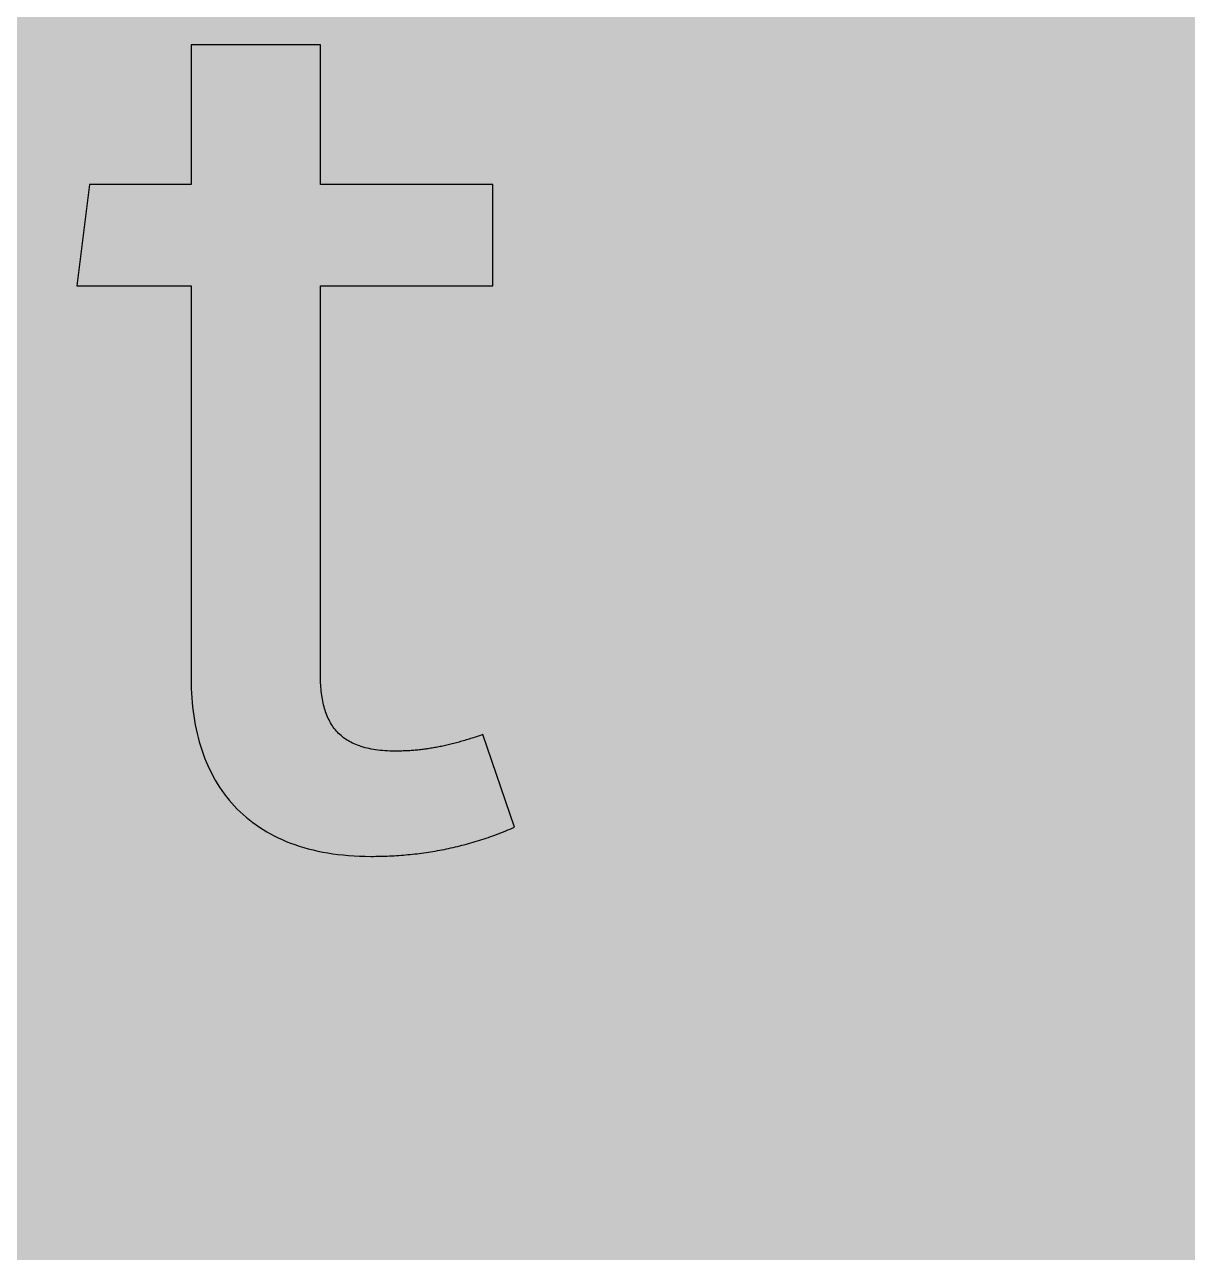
# Model space of a CAD drawing. Header units: millimetres. Extents: x 0 to 423, y 0 to 564.
# Drawn here: x 256.3 to 314.5, y 462.5 to 524 of the extents above; entities that cross this region are included whole.
import ezdxf

# ---------------------------------------------------------------- set-up
doc = ezdxf.new("R2010")
doc.units = ezdxf.units.MM

msp = doc.modelspace()

# ---------------------------------------------------------------- hatches: boundary and pattern name
for color, points in [(254, [(21.2189, 0.0537), (20.955, 0.0533), (20.6934, 0.0584), (20.4292, 0.066), (20.1676, 0.0787), (19.906, 0.094), (19.6469, 0.1118), (19.3853, 0.1321), (19.1262, 0.1549), (18.8671, 0.1829), (18.608, 0.2134), (18.349, 0.2464), (18.0924, 0.2845), (17.8359, 0.3251), (17.5793, 0.3683), (17.3253, 0.414), (17.0688, 0.4623), (16.8148, 0.5156), (16.5633, 0.5715), (16.3093, 0.6299), (16.0579, 0.6909), (15.809, 0.7544), (15.56, 0.823), (15.3111, 0.8941), (15.0622, 0.9677), (14.8158, 1.0439), (14.5694, 1.1227), (14.3256, 1.2065), (14.0818, 1.2903), (13.8379, 1.3792), (13.5966, 1.4707), (13.3579, 1.5672), (13.1191, 1.6637), (12.8803, 1.7628), (12.6441, 1.8669), (12.4079, 1.9736), (12.1742, 2.0803), (11.9405, 2.192), (11.7094, 2.3089), (11.4808, 2.4257), (11.2522, 2.5451), (11.0236, 2.6695), (10.7975, 2.794), (10.574, 2.9235), (10.3505, 3.0556), (10.1295, 3.1877), (9.9111, 3.3249), (9.6926, 3.4646), (9.4742, 3.6068), (9.2608, 3.7541), (9.0475, 3.9014), (8.8341, 4.0513), (8.6258, 4.2037), (8.4176, 4.3612), (8.2118, 4.5187), (8.0061, 4.6812), (7.8029, 4.8438), (7.6022, 5.0114), (7.4041, 5.1816), (7.206, 5.3518), (7.0129, 5.527), (6.8174, 5.7048), (6.6269, 5.8826), (6.4389, 6.0655), (6.2509, 6.2509), (6.0655, 6.4389), (5.8852, 6.6269), (5.7048, 6.8174), (5.527, 7.0104), (5.3518, 7.206), (5.1816, 7.4041), (5.0114, 7.6022), (4.8463, 7.8029), (4.6812, 8.0061), (4.5187, 8.2118), (4.3612, 8.4176), (4.2062, 8.6258), (4.0513, 8.8341), (3.9014, 9.0475), (3.7541, 9.2608), (3.6068, 9.4742), (3.4646, 9.6926), (3.3249, 9.9085), (3.1877, 10.1295), (3.0556, 10.3505), (2.9235, 10.574), (2.794, 10.7975), (2.6695, 11.0236), (2.5451, 11.2522), (2.4257, 11.4808), (2.3063, 11.7094), (2.192, 11.9405), (2.0803, 12.1742), (1.971, 12.4079), (1.8669, 12.6441), (1.7628, 12.8803), (1.6637, 13.1191), (1.5646, 13.3579), (1.4707, 13.5966), (1.3792, 13.8379), (1.2903, 14.0818), (1.2065, 14.3256), (1.1227, 14.5694), (1.0439, 14.8158), (0.9652, 15.0622), (0.8915, 15.3111), (0.823, 15.56), (0.7544, 15.809), (0.6883, 16.0604), (0.6274, 16.3119), (0.569, 16.5633), (0.5131, 16.8148), (0.4623, 17.0688), (0.4115, 17.3253), (0.3658, 17.5793), (0.3226, 17.8359), (0.2819, 18.0924), (0.2464, 18.3515), (0.2134, 18.608), (0.1829, 18.8671), (0.1549, 19.1262), (0.1295, 19.3878), (0.1092, 19.6469), (0.0914, 19.9085), (0.0762, 20.1701), (0.066, 20.4318), (0.0584, 20.6934), (0.0533, 20.955), (0.0508, 21.2192), (0.0522, 543.3314), (0.0533, 543.593), (0.0584, 543.8546), (0.066, 544.1188), (0.0762, 544.3804), (0.0914, 544.642), (0.1092, 544.9011), (0.1295, 545.1627), (0.1549, 545.4218), (0.1829, 545.6809), (0.2134, 545.94), (0.2464, 546.1991), (0.2819, 546.4556), (0.3226, 546.7121), (0.3658, 546.9687), (0.4115, 547.2227), (0.4623, 547.4792), (0.5131, 547.7332), (0.569, 547.9847), (0.6274, 548.2387), (0.6883, 548.4876), (0.7544, 548.7391), (0.823, 548.988), (0.8915, 549.2369), (0.9652, 549.4858), (1.0439, 549.7322), (1.1227, 549.9786), (1.2065, 550.2224), (1.2903, 550.4663), (1.3792, 550.7076), (1.4707, 550.9489), (1.5646, 551.1902), (1.6637, 551.4289), (1.7628, 551.6677), (1.8669, 551.9039), (1.971, 552.1401), (2.0803, 552.3738), (2.192, 552.6049), (2.3063, 552.8386), (2.4257, 553.0672), (2.5451, 553.2958), (2.6695, 553.5244), (2.794, 553.7505), (2.9235, 553.974), (3.0556, 554.1975), (3.1877, 554.4185), (3.3249, 554.6369), (3.4646, 554.8554), (3.6068, 555.0738), (3.7541, 555.2872), (3.9014, 555.5005), (4.0513, 555.7114), (4.2062, 555.9222), (4.3612, 556.1305), (4.5187, 556.3362), (4.6812, 556.5419), (4.8463, 556.7451), (5.0114, 556.9458), (5.1816, 557.1439), (5.3518, 557.342), (5.527, 557.5351), (5.7048, 557.7281), (5.8852, 557.9212), (6.0655, 558.1091), (6.2509, 558.2971), (6.4389, 558.4825), (6.6269, 558.6628), (6.8174, 558.8432), (7.0129, 559.021), (7.206, 559.1937), (7.4041, 559.3664), (7.6022, 559.5366), (7.8029, 559.7017), (8.0061, 559.8668), (8.2118, 560.0268), (8.4176, 560.1868), (8.6258, 560.3418), (8.8341, 560.4967), (9.0475, 560.6466), (9.2608, 560.7939), (9.4742, 560.9387), (9.6926, 561.0835), (9.9111, 561.2232), (10.1295, 561.3603), (10.3505, 561.4924), (10.574, 561.6245), (10.7975, 561.754), (11.0236, 561.8785), (11.2522, 562.0029), (11.4808, 562.1223), (11.7094, 562.2392), (11.9405, 562.356), (12.1742, 562.4678), (12.4079, 562.5744), (12.6441, 562.6811), (12.8803, 562.7853), (13.1191, 562.8843), (13.3579, 562.9834), (13.5966, 563.0774), (13.8379, 563.1688), (14.0818, 563.2577), (14.3256, 563.3415), (14.5694, 563.4253), (14.8158, 563.5041), (15.0622, 563.5803), (15.3111, 563.6539), (15.56, 563.7251), (15.809, 563.7936), (16.0579, 563.8571), (16.3093, 563.9206), (16.5633, 563.9791), (16.8148, 564.0349), (17.0688, 564.0857), (17.3253, 564.1365), (17.5793, 564.1823), (17.8359, 564.2254), (18.0924, 564.2635), (18.349, 564.3016), (18.608, 564.3347), (18.8671, 564.3651), (19.1262, 564.3931), (19.3853, 564.4185), (19.6469, 564.4388), (19.906, 564.4566), (20.1676, 564.4718), (20.4292, 564.482), (20.6934, 564.4896), (20.955, 564.4947), (21.2166, 564.4972), (402.2189, 564.4981), (402.4808, 564.4947), (402.7424, 564.4896), (403.0066, 564.482), (403.2682, 564.4718), (403.5298, 564.4566), (403.7889, 564.4388), (404.0505, 564.4185), (404.3096, 564.3931), (404.5687, 564.3651), (404.8277, 564.3347), (405.0868, 564.3016), (405.3434, 564.2635), (405.5999, 564.2254), (405.8564, 564.1823), (406.113, 564.1365), (406.367, 564.0857), (406.621, 564.0349), (406.875, 563.9791), (407.1264, 563.9206), (407.3779, 563.8571), (407.6268, 563.7936), (407.8783, 563.7251), (408.1272, 563.6539), (408.3736, 563.5803), (408.62, 563.5041), (408.8663, 563.4253), (409.1102, 563.3415), (409.354, 563.2577), (409.5979, 563.1688), (409.8392, 563.0774), (410.0805, 562.9834), (410.3192, 562.8843), (410.5554, 562.7853), (410.7942, 562.6811), (411.0279, 562.5744), (411.2616, 562.4678), (411.4952, 562.356), (411.7264, 562.2392), (411.9575, 562.1223), (412.1861, 562.0029), (412.4122, 561.8785), (412.6382, 561.754), (412.8643, 561.6245), (413.0853, 561.4924), (413.3063, 561.3603), (413.5272, 561.2232), (413.7457, 561.0835), (413.9616, 560.9387), (414.1775, 560.7939), (414.3908, 560.6466), (414.6017, 560.4967), (414.8125, 560.3418), (415.0208, 560.1868), (415.2265, 560.0268), (415.4297, 559.8668), (415.6329, 559.7017), (415.8336, 559.5366), (416.0342, 559.3664), (416.2298, 559.1937), (416.4254, 559.021), (416.6184, 558.8432), (416.8089, 558.6628), (416.9994, 558.4825), (417.1848, 558.2971), (417.3703, 558.1091), (417.5531, 557.9212), (417.7335, 557.7281), (417.9087, 557.5351), (418.084, 557.342), (418.2567, 557.1439), (418.4244, 556.9458), (418.592, 556.7451), (418.7546, 556.5419), (418.9171, 556.3362), (419.0746, 556.1305), (419.2321, 555.9222), (419.3845, 555.7114), (419.5369, 555.5005), (419.6842, 555.2872), (419.829, 555.0738), (419.9712, 554.8554), (420.1109, 554.6369), (420.2481, 554.4185), (420.3827, 554.1975), (420.5148, 553.974), (420.6418, 553.7505), (420.7688, 553.5244), (420.8907, 553.2958), (421.0126, 553.0672), (421.1295, 552.8386), (421.2438, 552.6049), (421.3555, 552.3738), (421.4647, 552.1401), (421.5689, 551.9039), (421.673, 551.6677), (421.7746, 551.4289), (421.8711, 551.1902), (421.9651, 550.9489), (422.0566, 550.7076), (422.1455, 550.4663), (422.2318, 550.2224), (422.3131, 549.9786), (422.3918, 549.7322), (422.4706, 549.4858), (422.5442, 549.2369), (422.6128, 548.988), (422.6814, 548.7391), (422.7449, 548.4876), (422.8084, 548.2387), (422.8668, 547.9847), (422.9227, 547.7332), (422.9735, 547.4792), (423.0243, 547.2227), (423.07, 546.9687), (423.1132, 546.7121), (423.1513, 546.4556), (423.1894, 546.1991), (423.2224, 545.94), (423.2529, 545.6809), (423.2808, 545.4218), (423.3037, 545.1627), (423.3266, 544.9011), (423.3443, 544.642), (423.357, 544.3804), (423.3697, 544.1188), (423.3774, 543.8546), (423.3824, 543.593), (423.385, 543.3314), (423.3855, 21.2203), (423.3824, 20.955), (423.3774, 20.6934), (423.3697, 20.4318), (423.357, 20.1701), (423.3443, 19.9085), (423.3266, 19.6469), (423.3037, 19.3878), (423.2808, 19.1262), (423.2529, 18.8671), (423.2224, 18.608), (423.1894, 18.3515), (423.1513, 18.0924), (423.1132, 17.8359), (423.07, 17.5793), (423.0243, 17.3253), (422.9735, 17.0688), (422.9227, 16.8148), (422.8668, 16.5633), (422.8084, 16.3119), (422.7449, 16.0604), (422.6814, 15.809), (422.6128, 15.56), (422.5442, 15.3111), (422.4706, 15.0622), (422.3918, 14.8158), (422.3131, 14.5694), (422.2318, 14.3256), (422.1455, 14.0818), (422.0566, 13.8379), (421.9651, 13.5966), (421.8711, 13.3579), (421.7746, 13.1191), (421.673, 12.8803), (421.5689, 12.6441), (421.4647, 12.4079), (421.3555, 12.1742), (421.2438, 11.9405), (421.1295, 11.7094), (421.0126, 11.4808), (420.8907, 11.2522), (420.7688, 11.0236), (420.6418, 10.7975), (420.5148, 10.574), (420.3827, 10.3505), (420.2481, 10.1295), (420.1109, 9.9085), (419.9712, 9.6926), (419.829, 9.4742), (419.6842, 9.2608), (419.5369, 9.0475), (419.3845, 8.8341), (419.2321, 8.6258), (419.0746, 8.4176), (418.9171, 8.2118), (418.7546, 8.0061), (418.592, 7.8029), (418.4244, 7.6022), (418.2567, 7.4041), (418.084, 7.206), (417.9087, 7.0104), (417.7335, 6.8174), (417.5531, 6.6269), (417.3703, 6.4389), (417.1848, 6.2509), (416.9994, 6.0655), (416.8089, 5.8826), (416.6184, 5.7048), (416.4254, 5.527), (416.2298, 5.3518), (416.0342, 5.1816), (415.8336, 5.0114), (415.6329, 4.8438), (415.4297, 4.6812), (415.2265, 4.5187), (415.0208, 4.3612), (414.8125, 4.2037), (414.6017, 4.0513), (414.3908, 3.9014), (414.1775, 3.7541), (413.9616, 3.6068), (413.7457, 3.4646), (413.5272, 3.3249), (413.3063, 3.1877), (413.0853, 3.0556), (412.8643, 2.9235), (412.6382, 2.794), (412.4122, 2.6695), (412.1861, 2.5451), (411.9575, 2.4257), (411.7264, 2.3089), (411.4952, 2.192), (411.2616, 2.0803), (411.0279, 1.9736), (410.7942, 1.8669), (410.5554, 1.7628), (410.3192, 1.6637), (410.0805, 1.5672), (409.8392, 1.4707), (409.5979, 1.3792), (409.354, 1.2903), (409.1102, 1.2065), (408.8663, 1.1227), (408.62, 1.0439), (408.3736, 0.9677), (408.1272, 0.8941), (407.8783, 0.823), (407.6268, 0.7544), (407.3779, 0.6909), (407.1264, 0.6299), (406.875, 0.5715), (406.621, 0.5156), (406.367, 0.4623), (406.113, 0.414), (405.8564, 0.3683), (405.5999, 0.3251), (405.3434, 0.2845), (405.0868, 0.2464), (404.8277, 0.2134), (404.5687, 0.1829), (404.3096, 0.1549), (404.0505, 0.1321), (403.7889, 0.1118), (403.5298, 0.094), (403.2682, 0.0787), (403.0066, 0.066), (402.7424, 0.0584), (402.4808, 0.0533), (402.2166, 0.0533)]), (59, [(264.608, 491.2607), (264.6096, 491.0201), (264.6147, 490.7813), (264.6248, 490.5451), (264.6401, 490.3114), (264.6578, 490.0803), (264.6807, 489.8517), (264.7086, 489.6256), (264.7391, 489.4021), (264.7747, 489.1786), (264.8128, 488.9602), (264.8585, 488.7443), (264.9068, 488.5284), (264.9576, 488.3175), (265.0134, 488.1093), (265.0744, 487.9035), (265.1404, 487.7003), (265.209, 487.4997), (265.2827, 487.3041), (265.3614, 487.1085), (265.4452, 486.918), (265.5316, 486.73), (265.623, 486.5472), (265.7196, 486.3643), (265.8186, 486.1865), (265.9228, 486.0112), (266.032, 485.841), (266.1463, 485.6734), (266.2631, 485.5083), (266.3876, 485.3483), (266.5146, 485.1908), (266.6441, 485.0359), (266.7813, 484.886), (266.921, 484.7387), (267.0683, 484.5964), (267.2182, 484.4593), (267.3706, 484.3247), (267.5306, 484.1951), (267.6931, 484.0681), (267.8633, 483.9437), (268.036, 483.8268), (268.2138, 483.7125), (268.3967, 483.6033), (268.5821, 483.4966), (268.7752, 483.395), (268.9708, 483.2985), (269.1714, 483.2071), (269.3772, 483.1182), (269.588, 483.0343), (269.8039, 482.9581), (270.0249, 482.8819), (270.2509, 482.8134), (270.4795, 482.7499), (270.7157, 482.6889), (270.9545, 482.6356), (271.2009, 482.5848), (271.4498, 482.5416), (271.7038, 482.5009), (271.9629, 482.4654), (272.227, 482.4374), (272.4963, 482.412), (272.7706, 482.3943), (273.05, 482.3816), (273.3345, 482.3714), (273.624, 482.3689), (273.7383, 482.3689), (273.8552, 482.3714), (273.972, 482.3739), (274.0863, 482.3739), (274.2032, 482.379), (274.3175, 482.3816), (274.4343, 482.3866), (274.5486, 482.3917), (274.6629, 482.3968), (274.7797, 482.4019), (274.894, 482.4095), (275.0083, 482.4171), (275.1252, 482.4247), (275.2395, 482.4349), (275.3538, 482.4451), (275.4681, 482.4552), (275.5824, 482.4654), (275.6967, 482.4781), (275.811, 482.4908), (275.9253, 482.5035), (276.037, 482.5187), (276.1513, 482.5314), (276.2656, 482.5467), (276.3799, 482.5644), (276.4917, 482.5797), (276.606, 482.5975), (276.7178, 482.6152), (276.8321, 482.6356), (276.9438, 482.6559), (277.0581, 482.6762), (277.1699, 482.6965), (277.2816, 482.7194), (277.3934, 482.7422), (277.5077, 482.7651), (277.6195, 482.788), (277.7312, 482.8134), (277.843, 482.8388), (277.9547, 482.8667), (278.0665, 482.8946), (278.1757, 482.9226), (278.2875, 482.9505), (278.3992, 482.9785), (278.5085, 483.0089), (278.6202, 483.042), (278.732, 483.0724), (278.8412, 483.1055), (278.9504, 483.1385), (279.0622, 483.174), (279.1714, 483.2071), (279.2806, 483.2452), (279.3898, 483.2807), (279.4991, 483.3188), (279.6083, 483.3569), (279.7175, 483.395), (279.8267, 483.4357), (279.9359, 483.4763), (280.0452, 483.5169), (280.1518, 483.5601), (280.2611, 483.6033), (280.3677, 483.6465), (280.477, 483.6922), (280.5836, 483.7379), (280.6929, 483.7836), (280.7995, 483.8294), (279.2127, 488.466), (279.1333, 488.4395), (279.0571, 488.4115), (278.9809, 488.3861), (278.9072, 488.3607), (278.831, 488.3379), (278.7574, 488.3125), (278.6837, 488.2896), (278.6101, 488.2667), (278.5364, 488.2439), (278.4627, 488.221), (278.3916, 488.1982), (278.318, 488.1778), (278.2468, 488.155), (278.1757, 488.1347), (278.1071, 488.1143), (278.036, 488.0966), (277.9649, 488.0762), (277.8963, 488.0585), (277.8277, 488.0381), (277.7592, 488.0204), (277.688, 488.0026), (277.622, 487.9873), (277.5534, 487.9696), (277.4848, 487.9543), (277.4163, 487.9365), (277.3502, 487.9213), (277.2816, 487.9061), (277.2156, 487.8934), (277.1496, 487.8781), (277.0835, 487.8654), (277.0149, 487.8527), (276.9489, 487.84), (276.8829, 487.8273), (276.8168, 487.8146), (276.7508, 487.8019), (276.6847, 487.7918), (276.6212, 487.7816), (276.5552, 487.7714), (276.4892, 487.7613), (276.4231, 487.7511), (276.3571, 487.741), (276.291, 487.7333), (276.2275, 487.7257), (276.1615, 487.7181), (276.0955, 487.7105), (276.0294, 487.7029), (275.9659, 487.6952), (275.8999, 487.6902), (275.8338, 487.6825), (275.7678, 487.6775), (275.7018, 487.6724), (275.6357, 487.6673), (275.5697, 487.6622), (275.5036, 487.6597), (275.4376, 487.6571), (275.3716, 487.6521), (275.303, 487.6495), (275.2369, 487.647), (275.1709, 487.6444), (275.1023, 487.6444), (275.0337, 487.6419), (274.9677, 487.6419), (274.8991, 487.6419), (274.8305, 487.6419), (274.6985, 487.6419), (274.5689, 487.6444), (274.4419, 487.6495), (274.3175, 487.6571), (274.1955, 487.6673), (274.0787, 487.6775), (273.9619, 487.6902), (273.8501, 487.7054), (273.7383, 487.7232), (273.6317, 487.741), (273.525, 487.7638), (273.4234, 487.7867), (273.3243, 487.8095), (273.2253, 487.8375), (273.1313, 487.8654), (273.0398, 487.8984), (272.9484, 487.9315), (272.862, 487.9645), (272.7782, 488.0026), (272.6944, 488.0407), (272.6157, 488.0813), (272.5369, 488.122), (272.4633, 488.1677), (272.3896, 488.2134), (272.3185, 488.2617), (272.2499, 488.3099), (272.1839, 488.3633), (272.1204, 488.4166), (272.0569, 488.4699), (271.9984, 488.5284), (271.94, 488.5868), (271.8841, 488.6477), (271.8333, 488.7112), (271.78, 488.7747), (271.7317, 488.8408), (271.6835, 488.9094), (271.6403, 488.9805), (271.5971, 489.0516), (271.5539, 489.1253), (271.5158, 489.1989), (271.4777, 489.2777), (271.4422, 489.3539), (271.4092, 489.4351), (271.3761, 489.5164), (271.3482, 489.6002), (271.3177, 489.6866), (271.2923, 489.7755), (271.2669, 489.8644), (271.2441, 489.9533), (271.2237, 490.0473), (271.2034, 490.1413), (271.1856, 490.2352), (271.1679, 490.3343), (271.1526, 490.4334), (271.1399, 490.5324), (271.1272, 490.6366), (271.1171, 490.7407), (271.1069, 490.8448), (271.0993, 490.9515), (271.0942, 491.0607), (271.0891, 491.1725), (271.0866, 491.2843), (271.084, 491.3986), (271.084, 491.5129), (271.085, 510.9461), (279.721, 510.9461), (279.721, 516.0254), (271.085, 516.0254), (271.085, 523.0107), (264.608, 523.0107), (264.608, 516.0254), (259.5273, 516.0254), (258.8934, 510.9461), (264.608, 510.9461)])]:
    msp.add_hatch(color=color).paths.add_polyline_path(points)
h = msp.add_hatch(color=59)
edge = h.paths.add_edge_path()
edge.add_line((298.5809, 482.3711), (298.9555, 482.3739))
edge.add_line((298.9555, 482.3739), (299.3288, 482.3841))
edge.add_line((299.3288, 482.3841), (299.6971, 482.4019))
edge.add_line((299.6971, 482.4019), (300.0629, 482.4247))
edge.add_line((300.0629, 482.4247), (300.4236, 482.4552))
edge.add_line((300.4236, 482.4552), (300.7792, 482.4959))
edge.add_line((300.7792, 482.4959), (301.1322, 482.5416))
edge.add_line((301.1322, 482.5416), (301.4828, 482.5924))
edge.add_line((301.4828, 482.5924), (301.8257, 482.6533))
edge.add_line((301.8257, 482.6533), (302.166, 482.7219))
edge.add_line((302.166, 482.7219), (302.5013, 482.7981))
edge.add_line((302.5013, 482.7981), (302.834, 482.8794))
edge.add_line((302.834, 482.8794), (303.1617, 482.9708))
edge.add_line((303.1617, 482.9708), (303.4843, 483.0699))
edge.add_line((303.4843, 483.0699), (303.8018, 483.1766))
edge.add_line((303.8018, 483.1766), (304.1142, 483.2883))
edge.add_line((304.1142, 483.2883), (304.4241, 483.4128))
edge.add_line((304.4241, 483.4128), (304.7263, 483.5423))
edge.add_line((304.7263, 483.5423), (305.0261, 483.6795))
edge.add_line((305.0261, 483.6795), (305.3182, 483.8268))
edge.add_line((305.3182, 483.8268), (305.6077, 483.9818))
edge.add_line((305.6077, 483.9818), (305.8922, 484.1443))
edge.add_line((305.8922, 484.1443), (306.1691, 484.317))
edge.add_line((306.1691, 484.317), (306.4434, 484.4974))
edge.add_line((306.4434, 484.4974), (306.7101, 484.6853))
edge.add_line((306.7101, 484.6853), (306.9742, 484.8809))
edge.add_line((306.9742, 484.8809), (307.2308, 485.0892))
edge.add_line((307.2308, 485.0892), (307.4822, 485.3026))
edge.add_line((307.4822, 485.3026), (307.7261, 485.5261))
edge.add_line((307.7261, 485.5261), (307.9674, 485.7598))
edge.add_line((307.9674, 485.7598), (308.2011, 486.0011))
edge.add_line((308.2011, 486.0011), (308.4297, 486.25))
edge.add_line((308.4297, 486.25), (308.6532, 486.5116))
edge.add_line((308.6532, 486.5116), (308.8691, 486.7808))
edge.add_line((308.8691, 486.7808), (309.0799, 487.0577))
edge.add_line((309.0799, 487.0577), (309.2831, 487.3473))
edge.add_line((309.2831, 487.3473), (309.4812, 487.6444))
edge.add_line((309.4812, 487.6444), (309.6743, 487.9492))
edge.add_line((309.6743, 487.9492), (309.8597, 488.2667))
edge.add_line((309.8597, 488.2667), (310.0375, 488.5919))
edge.add_line((310.0375, 488.5919), (310.2102, 488.9271))
edge.add_line((310.2102, 488.9271), (310.3778, 489.2726))
edge.add_line((310.3778, 489.2726), (310.5379, 489.6282))
edge.add_line((310.5379, 489.6282), (310.6903, 489.9939))
edge.add_line((310.6903, 489.9939), (310.835, 490.3699))
edge.add_line((310.835, 490.3699), (310.9747, 490.7559))
edge.add_line((310.9747, 490.7559), (311.1068, 491.1522))
edge.add_line((311.1068, 491.1522), (311.2338, 491.5586))
edge.add_line((311.2338, 491.5586), (311.3507, 491.9751))
edge.add_line((311.3507, 491.9751), (311.4624, 492.4019))
edge.add_line((311.4624, 492.4019), (311.5666, 492.8387))
edge.add_line((311.5666, 492.8387), (311.6631, 493.2858))
edge.add_line((311.6631, 493.2858), (311.752, 493.7455))
edge.add_line((311.752, 493.7455), (311.8333, 494.2154))
edge.add_line((311.8333, 494.2154), (311.9095, 494.6955))
edge.add_line((311.9095, 494.6955), (311.9755, 495.1857))
edge.add_line((311.9755, 495.1857), (312.0365, 495.6886))
edge.add_line((312.0365, 495.6886), (312.0873, 496.2017))
edge.add_line((312.0873, 496.2017), (312.1304, 496.7249))
edge.add_line((312.1304, 496.7249), (312.166, 497.2609))
edge.add_line((312.166, 497.2609), (312.1965, 497.807))
edge.add_line((312.1965, 497.807), (312.2143, 498.3632))
edge.add_line((312.2143, 498.3632), (312.227, 498.9322))
edge.add_line((312.227, 498.9322), (312.232, 499.5139))
edge.add_line((312.232, 499.5139), (312.227, 500.0955))
edge.add_line((312.227, 500.0955), (312.2143, 500.6645))
edge.add_line((312.2143, 500.6645), (312.1965, 501.2207))
edge.add_line((312.1965, 501.2207), (312.166, 501.7668))
edge.add_line((312.166, 501.7668), (312.1304, 502.3028))
edge.add_line((312.1304, 502.3028), (312.0873, 502.826))
edge.add_line((312.0873, 502.826), (312.0365, 503.3391))
edge.add_line((312.0365, 503.3391), (311.9755, 503.842))
edge.add_line((311.9755, 503.842), (311.9095, 504.3322))
edge.add_line((311.9095, 504.3322), (311.8333, 504.8123))
edge.add_line((311.8333, 504.8123), (311.752, 505.2822))
edge.add_line((311.752, 505.2822), (311.6631, 505.7419))
edge.add_line((311.6631, 505.7419), (311.5666, 506.189))
edge.add_line((311.5666, 506.189), (311.4624, 506.6259))
edge.add_line((311.4624, 506.6259), (311.3507, 507.0526))
edge.add_line((311.3507, 507.0526), (311.2338, 507.4691))
edge.add_line((311.2338, 507.4691), (311.1068, 507.8755))
edge.add_line((311.1068, 507.8755), (310.9747, 508.2718))
edge.add_line((310.9747, 508.2718), (310.835, 508.6579))
edge.add_line((310.835, 508.6579), (310.6903, 509.0338))
edge.add_line((310.6903, 509.0338), (310.5379, 509.3995))
edge.add_line((310.5379, 509.3995), (310.3778, 509.7551))
edge.add_line((310.3778, 509.7551), (310.2102, 510.1006))
edge.add_line((310.2102, 510.1006), (310.0375, 510.4359))
edge.add_line((310.0375, 510.4359), (309.8597, 510.7635))
edge.add_line((309.8597, 510.7635), (309.6743, 511.0785))
edge.add_line((309.6743, 511.0785), (309.4812, 511.3858))
edge.add_line((309.4812, 511.3858), (309.2831, 511.683))
edge.add_line((309.2831, 511.683), (309.0799, 511.97))
edge.add_line((309.0799, 511.97), (308.8691, 512.2494))
edge.add_line((308.8691, 512.2494), (308.6532, 512.5187))
edge.add_line((308.6532, 512.5187), (308.4297, 512.7777))
edge.add_line((308.4297, 512.7777), (308.2011, 513.0292))
edge.add_line((308.2011, 513.0292), (307.9674, 513.2705))
edge.add_line((307.9674, 513.2705), (307.7261, 513.5016))
edge.add_line((307.7261, 513.5016), (307.4822, 513.7252))
edge.add_line((307.4822, 513.7252), (307.2308, 513.9411))
edge.add_line((307.2308, 513.9411), (306.9742, 514.1468))
edge.add_line((306.9742, 514.1468), (306.7101, 514.3449))
edge.add_line((306.7101, 514.3449), (306.4434, 514.5329))
edge.add_line((306.4434, 514.5329), (306.1691, 514.7132))
edge.add_line((306.1691, 514.7132), (305.8922, 514.8834))
edge.add_line((305.8922, 514.8834), (305.6077, 515.0485))
edge.add_line((305.6077, 515.0485), (305.3182, 515.2034))
edge.add_line((305.3182, 515.2034), (305.0261, 515.3482))
edge.add_line((305.0261, 515.3482), (304.7263, 515.4879))
edge.add_line((304.7263, 515.4879), (304.4241, 515.6175))
edge.add_line((304.4241, 515.6175), (304.1142, 515.7394))
edge.add_line((304.1142, 515.7394), (303.8018, 515.8537))
edge.add_line((303.8018, 515.8537), (303.4843, 515.9604))
edge.add_line((303.4843, 515.9604), (303.1617, 516.0594))
edge.add_line((303.1617, 516.0594), (302.834, 516.1483))
edge.add_line((302.834, 516.1483), (302.5013, 516.2321))
edge.add_line((302.5013, 516.2321), (302.166, 516.3083))
edge.add_line((302.166, 516.3083), (301.8257, 516.3744))
edge.add_line((301.8257, 516.3744), (301.4828, 516.4353))
edge.add_line((301.4828, 516.4353), (301.1322, 516.4887))
edge.add_line((301.1322, 516.4887), (300.7792, 516.5344))
edge.add_line((300.7792, 516.5344), (300.4236, 516.5725))
edge.add_line((300.4236, 516.5725), (300.0629, 516.6055))
edge.add_line((300.0629, 516.6055), (299.6971, 516.6284))
edge.add_line((299.6971, 516.6284), (299.3288, 516.6462))
edge.add_line((299.3288, 516.6462), (298.9555, 516.6563))
edge.add_line((298.9555, 516.6563), (298.5795, 516.6589))
edge.add_line((298.5795, 516.6589), (298.2036, 516.6563))
edge.add_line((298.2036, 516.6563), (297.8302, 516.6462))
edge.add_line((297.8302, 516.6462), (297.4619, 516.6284))
edge.add_line((297.4619, 516.6284), (297.0962, 516.6055))
edge.add_line((297.0962, 516.6055), (296.7355, 516.5725))
edge.add_line((296.7355, 516.5725), (296.3799, 516.5344))
edge.add_line((296.3799, 516.5344), (296.0268, 516.4887))
edge.add_line((296.0268, 516.4887), (295.6789, 516.4353))
edge.add_line((295.6789, 516.4353), (295.3334, 516.3744))
edge.add_line((295.3334, 516.3744), (294.9931, 516.3083))
edge.add_line((294.9931, 516.3083), (294.6578, 516.2321))
edge.add_line((294.6578, 516.2321), (294.325, 516.1483))
edge.add_line((294.325, 516.1483), (293.9974, 516.0594))
edge.add_line((293.9974, 516.0594), (293.6748, 515.9604))
edge.add_line((293.6748, 515.9604), (293.3573, 515.8537))
edge.add_line((293.3573, 515.8537), (293.0449, 515.7394))
edge.add_line((293.0449, 515.7394), (292.735, 515.6175))
edge.add_line((292.735, 515.6175), (292.4327, 515.4879))
edge.add_line((292.4327, 515.4879), (292.133, 515.3482))
edge.add_line((292.133, 515.3482), (291.8384, 515.2034))
edge.add_line((291.8384, 515.2034), (291.5514, 515.0485))
edge.add_line((291.5514, 515.0485), (291.2669, 514.8834))
edge.add_line((291.2669, 514.8834), (290.99, 514.7132))
edge.add_line((290.99, 514.7132), (290.7157, 514.5329))
edge.add_line((290.7157, 514.5329), (290.449, 514.3449))
edge.add_line((290.449, 514.3449), (290.1848, 514.1468))
edge.add_line((290.1848, 514.1468), (289.9283, 513.9411))
edge.add_line((289.9283, 513.9411), (289.6768, 513.7252))
edge.add_line((289.6768, 513.7252), (289.4305, 513.5016))
edge.add_line((289.4305, 513.5016), (289.1917, 513.2705))
edge.add_line((289.1917, 513.2705), (288.958, 513.0292))
edge.add_line((288.958, 513.0292), (288.7294, 512.7777))
edge.add_line((288.7294, 512.7777), (288.5059, 512.5187))
edge.add_line((288.5059, 512.5187), (288.29, 512.2494))
edge.add_line((288.29, 512.2494), (288.0792, 511.97))
edge.add_line((288.0792, 511.97), (287.876, 511.683))
edge.add_line((287.876, 511.683), (287.6753, 511.3858))
edge.add_line((287.6753, 511.3858), (287.4848, 511.0785))
edge.add_line((287.4848, 511.0785), (287.2994, 510.7635))
edge.add_line((287.2994, 510.7635), (287.1191, 510.4359))
edge.add_line((287.1191, 510.4359), (286.9463, 510.1006))
edge.add_line((286.9463, 510.1006), (286.7812, 509.7551))
edge.add_line((286.7812, 509.7551), (286.6212, 509.3995))
edge.add_line((286.6212, 509.3995), (286.4688, 509.0338))
edge.add_line((286.4688, 509.0338), (286.3215, 508.6579))
edge.add_line((286.3215, 508.6579), (286.1843, 508.2718))
edge.add_line((286.1843, 508.2718), (286.0497, 507.8755))
edge.add_line((286.0497, 507.8755), (285.9253, 507.4691))
edge.add_line((285.9253, 507.4691), (285.8059, 507.0526))
edge.add_line((285.8059, 507.0526), (285.6967, 506.6259))
edge.add_line((285.6967, 506.6259), (285.5925, 506.189))
edge.add_line((285.5925, 506.189), (285.496, 505.7419))
edge.add_line((285.496, 505.7419), (285.4046, 505.2822))
edge.add_line((285.4046, 505.2822), (285.3233, 504.8123))
edge.add_line((285.3233, 504.8123), (285.2496, 504.3322))
edge.add_line((285.2496, 504.3322), (285.181, 503.842))
edge.add_line((285.181, 503.842), (285.1226, 503.3391))
edge.add_line((285.1226, 503.3391), (285.0718, 502.826))
edge.add_line((285.0718, 502.826), (285.0261, 502.3028))
edge.add_line((285.0261, 502.3028), (284.9905, 501.7668))
edge.add_line((284.9905, 501.7668), (284.9626, 501.2207))
edge.add_line((284.9626, 501.2207), (284.9423, 500.6645))
edge.add_line((284.9423, 500.6645), (284.9296, 500.0955))
edge.add_line((284.9296, 500.0955), (284.927, 499.5139))
edge.add_line((284.927, 499.5139), (284.9296, 498.9627))
edge.add_line((284.9296, 498.9627), (284.9423, 498.4191))
edge.add_line((284.9423, 498.4191), (284.9626, 497.8883))
edge.add_line((284.9626, 497.8883), (284.9905, 497.365))
edge.add_line((284.9905, 497.365), (285.0261, 496.8519))
edge.add_line((285.0261, 496.8519), (285.0718, 496.3465))
edge.add_line((285.0718, 496.3465), (285.1226, 495.8537))
edge.add_line((285.1226, 495.8537), (285.181, 495.3686))
edge.add_line((285.181, 495.3686), (285.2496, 494.8936))
edge.add_line((285.2496, 494.8936), (285.3233, 494.4262))
edge.add_line((285.3233, 494.4262), (285.4046, 493.969))
edge.add_line((285.4046, 493.969), (285.496, 493.522))
edge.add_line((285.496, 493.522), (285.5925, 493.0851))
edge.add_line((285.5925, 493.0851), (285.6967, 492.6559))
edge.add_line((285.6967, 492.6559), (285.8059, 492.2368))
edge.add_line((285.8059, 492.2368), (285.9253, 491.8253))
edge.add_line((285.9253, 491.8253), (286.0497, 491.424))
edge.add_line((286.0497, 491.424), (286.1843, 491.0328))
edge.add_line((286.1843, 491.0328), (286.3215, 490.6493))
edge.add_line((286.3215, 490.6493), (286.4688, 490.2759))
edge.add_line((286.4688, 490.2759), (286.6212, 489.9127))
edge.add_line((286.6212, 489.9127), (286.7812, 489.5571))
edge.add_line((286.7812, 489.5571), (286.9463, 489.2091))
edge.add_line((286.9463, 489.2091), (287.1191, 488.8713))
edge.add_line((287.1191, 488.8713), (287.2994, 488.5436))
edge.add_line((287.2994, 488.5436), (287.4848, 488.2236))
edge.add_line((287.4848, 488.2236), (287.6753, 487.9111))
edge.add_line((287.6753, 487.9111), (287.876, 487.6089))
edge.add_line((287.876, 487.6089), (288.0792, 487.3168))
edge.add_line((288.0792, 487.3168), (288.29, 487.0323))
edge.add_line((288.29, 487.0323), (288.5059, 486.7554))
edge.add_line((288.5059, 486.7554), (288.7294, 486.4887))
edge.add_line((288.7294, 486.4887), (288.958, 486.2322))
edge.add_line((288.958, 486.2322), (289.1917, 485.9807))
edge.add_line((289.1917, 485.9807), (289.4305, 485.7394))
edge.add_line((289.4305, 485.7394), (289.6768, 485.5083))
edge.add_line((289.6768, 485.5083), (289.9283, 485.2848))
edge.add_line((289.9283, 485.2848), (290.1848, 485.0689))
edge.add_line((290.1848, 485.0689), (290.449, 484.8631))
edge.add_line((290.449, 484.8631), (290.7157, 484.6625))
edge.add_line((290.7157, 484.6625), (290.99, 484.4745))
edge.add_line((290.99, 484.4745), (291.2669, 484.2916))
edge.add_line((291.2669, 484.2916), (291.5514, 484.1189))
edge.add_line((291.5514, 484.1189), (291.8384, 483.9538))
edge.add_line((291.8384, 483.9538), (292.133, 483.7989))
edge.add_line((292.133, 483.7989), (292.4327, 483.649))
edge.add_line((292.4327, 483.649), (292.735, 483.5093))
edge.add_line((292.735, 483.5093), (293.0449, 483.3798))
edge.add_line((293.0449, 483.3798), (293.3573, 483.2553))
edge.add_line((293.3573, 483.2553), (293.6748, 483.141))
edge.add_line((293.6748, 483.141), (293.9974, 483.0343))
edge.add_line((293.9974, 483.0343), (294.325, 482.9353))
edge.add_line((294.325, 482.9353), (294.6578, 482.8438))
edge.add_line((294.6578, 482.8438), (294.9931, 482.76))
edge.add_line((294.9931, 482.76), (295.3334, 482.6864))
edge.add_line((295.3334, 482.6864), (295.6789, 482.6203))
edge.add_line((295.6789, 482.6203), (296.0268, 482.5619))
edge.add_line((296.0268, 482.5619), (296.3799, 482.5111))
edge.add_line((296.3799, 482.5111), (296.7355, 482.4679))
edge.add_line((296.7355, 482.4679), (297.0962, 482.4324))
edge.add_line((297.0962, 482.4324), (297.4619, 482.4044))
edge.add_line((297.4619, 482.4044), (297.8302, 482.3841))
edge.add_line((297.8302, 482.3841), (298.2036, 482.3739))
edge.add_line((298.2036, 482.3739), (298.5795, 482.3689))
edge = h.paths.add_edge_path(flags=16)
edge.add_line((298.5809, 511.5179), (298.8107, 511.5128))
edge.add_line((298.8107, 511.5128), (299.0367, 511.5052))
edge.add_line((299.0367, 511.5052), (299.2577, 511.4925))
edge.add_line((299.2577, 511.4925), (299.4762, 511.4747))
edge.add_line((299.4762, 511.4747), (299.6895, 511.4519))
edge.add_line((299.6895, 511.4519), (299.8978, 511.4239))
edge.add_line((299.8978, 511.4239), (300.1035, 511.3884))
edge.add_line((300.1035, 511.3884), (300.3042, 511.3503))
edge.add_line((300.3042, 511.3503), (300.5023, 511.3045))
edge.add_line((300.5023, 511.3045), (300.6954, 511.2537))
edge.add_line((300.6954, 511.2537), (300.8833, 511.2004))
edge.add_line((300.8833, 511.2004), (301.0687, 511.1394))
edge.add_line((301.0687, 511.1394), (301.2491, 511.0709))
edge.add_line((301.2491, 511.0709), (301.4269, 510.9997))
edge.add_line((301.4269, 510.9997), (301.5996, 510.921))
edge.add_line((301.5996, 510.921), (301.7698, 510.8372))
edge.add_line((301.7698, 510.8372), (301.9349, 510.7483))
edge.add_line((301.9349, 510.7483), (302.0974, 510.6543))
edge.add_line((302.0974, 510.6543), (302.2549, 510.5527))
edge.add_line((302.2549, 510.5527), (302.4099, 510.446))
edge.add_line((302.4099, 510.446), (302.5597, 510.3343))
edge.add_line((302.5597, 510.3343), (302.7045, 510.2174))
edge.add_line((302.7045, 510.2174), (302.8467, 510.093))
edge.add_line((302.8467, 510.093), (302.9864, 509.9634))
edge.add_line((302.9864, 509.9634), (303.1211, 509.8263))
edge.add_line((303.1211, 509.8263), (303.2506, 509.684))
edge.add_line((303.2506, 509.684), (303.3801, 509.5367))
edge.add_line((303.3801, 509.5367), (303.5021, 509.3843))
edge.add_line((303.5021, 509.3843), (303.624, 509.2243))
edge.add_line((303.624, 509.2243), (303.7383, 509.0566))
edge.add_line((303.7383, 509.0566), (303.8526, 508.8839))
edge.add_line((303.8526, 508.8839), (303.9618, 508.7061))
edge.add_line((303.9618, 508.7061), (304.0659, 508.5207))
edge.add_line((304.0659, 508.5207), (304.1675, 508.3302))
edge.add_line((304.1675, 508.3302), (304.2666, 508.1321))
edge.add_line((304.2666, 508.1321), (304.3606, 507.9289))
edge.add_line((304.3606, 507.9289), (304.452, 507.7206))
edge.add_line((304.452, 507.7206), (304.5384, 507.5022))
edge.add_line((304.5384, 507.5022), (304.6222, 507.2812))
edge.add_line((304.6222, 507.2812), (304.7035, 507.05))
edge.add_line((304.7035, 507.05), (304.7797, 506.8164))
edge.add_line((304.7797, 506.8164), (304.8533, 506.5725))
edge.add_line((304.8533, 506.5725), (304.9245, 506.3236))
edge.add_line((304.9245, 506.3236), (304.9905, 506.0696))
edge.add_line((304.9905, 506.0696), (305.054, 505.8054))
edge.add_line((305.054, 505.8054), (305.1124, 505.5362))
edge.add_line((305.1124, 505.5362), (305.1683, 505.2619))
edge.add_line((305.1683, 505.2619), (305.2216, 504.9799))
edge.add_line((305.2216, 504.9799), (305.2724, 504.6904))
edge.add_line((305.2724, 504.6904), (305.3182, 504.3932))
edge.add_line((305.3182, 504.3932), (305.3613, 504.0909))
edge.add_line((305.3613, 504.0909), (305.402, 503.7811))
edge.add_line((305.402, 503.7811), (305.4375, 503.4636))
edge.add_line((305.4375, 503.4636), (305.4706, 503.141))
edge.add_line((305.4706, 503.141), (305.501, 502.8108))
edge.add_line((305.501, 502.8108), (305.5264, 502.473))
edge.add_line((305.5264, 502.473), (305.5518, 502.1275))
edge.add_line((305.5518, 502.1275), (305.5722, 501.777))
edge.add_line((305.5722, 501.777), (305.5874, 501.4163))
edge.add_line((305.5874, 501.4163), (305.6026, 501.0506))
edge.add_line((305.6026, 501.0506), (305.6128, 500.6772))
edge.add_line((305.6128, 500.6772), (305.6204, 500.2962))
edge.add_line((305.6204, 500.2962), (305.6255, 499.9101))
edge.add_line((305.6255, 499.9101), (305.628, 499.5139))
edge.add_line((305.628, 499.5139), (305.6255, 499.1557))
edge.add_line((305.6255, 499.1557), (305.6204, 498.8027))
edge.add_line((305.6204, 498.8027), (305.6128, 498.4547))
edge.add_line((305.6128, 498.4547), (305.6026, 498.1118))
edge.add_line((305.6026, 498.1118), (305.5874, 497.774))
edge.add_line((305.5874, 497.774), (305.5722, 497.4438))
edge.add_line((305.5722, 497.4438), (305.5518, 497.1161))
edge.add_line((305.5518, 497.1161), (305.5264, 496.7935))
edge.add_line((305.5264, 496.7935), (305.501, 496.476))
edge.add_line((305.501, 496.476), (305.4706, 496.1636))
edge.add_line((305.4706, 496.1636), (305.4375, 495.8563))
edge.add_line((305.4375, 495.8563), (305.402, 495.554))
edge.add_line((305.402, 495.554), (305.3613, 495.2568))
edge.add_line((305.3613, 495.2568), (305.3182, 494.9647))
edge.add_line((305.3182, 494.9647), (305.2724, 494.6777))
edge.add_line((305.2724, 494.6777), (305.2216, 494.3983))
edge.add_line((305.2216, 494.3983), (305.1683, 494.1214))
edge.add_line((305.1683, 494.1214), (305.1124, 493.8522))
edge.add_line((305.1124, 493.8522), (305.054, 493.5855))
edge.add_line((305.054, 493.5855), (304.9905, 493.3264))
edge.add_line((304.9905, 493.3264), (304.9245, 493.0724))
edge.add_line((304.9245, 493.0724), (304.8533, 492.8235))
edge.add_line((304.8533, 492.8235), (304.7797, 492.5797))
edge.add_line((304.7797, 492.5797), (304.7035, 492.3409))
edge.add_line((304.7035, 492.3409), (304.6222, 492.1072))
edge.add_line((304.6222, 492.1072), (304.5384, 491.8812))
edge.add_line((304.5384, 491.8812), (304.452, 491.6576))
edge.add_line((304.452, 491.6576), (304.3606, 491.4417))
edge.add_line((304.3606, 491.4417), (304.2666, 491.2309))
edge.add_line((304.2666, 491.2309), (304.1675, 491.0252))
edge.add_line((304.1675, 491.0252), (304.0659, 490.8271))
edge.add_line((304.0659, 490.8271), (303.9618, 490.6315))
edge.add_line((303.9618, 490.6315), (303.8526, 490.4435))
edge.add_line((303.8526, 490.4435), (303.7383, 490.2606))
edge.add_line((303.7383, 490.2606), (303.624, 490.0828))
edge.add_line((303.624, 490.0828), (303.5021, 489.9127))
edge.add_line((303.5021, 489.9127), (303.3801, 489.7476))
edge.add_line((303.3801, 489.7476), (303.2506, 489.5875))
edge.add_line((303.2506, 489.5875), (303.1211, 489.4326))
edge.add_line((303.1211, 489.4326), (302.9864, 489.2853))
edge.add_line((302.9864, 489.2853), (302.8467, 489.1405))
edge.add_line((302.8467, 489.1405), (302.7045, 489.0059))
edge.add_line((302.7045, 489.0059), (302.5597, 488.8738))
edge.add_line((302.5597, 488.8738), (302.4099, 488.7493))
edge.add_line((302.4099, 488.7493), (302.2549, 488.63))
edge.add_line((302.2549, 488.63), (302.0974, 488.5157))
edge.add_line((302.0974, 488.5157), (301.9349, 488.409))
edge.add_line((301.9349, 488.409), (301.7698, 488.3074))
edge.add_line((301.7698, 488.3074), (301.5996, 488.2109))
edge.add_line((301.5996, 488.2109), (301.4269, 488.122))
edge.add_line((301.4269, 488.122), (301.2491, 488.0381))
edge.add_line((301.2491, 488.0381), (301.0687, 487.9619))
edge.add_line((301.0687, 487.9619), (300.8833, 487.8908))
edge.add_line((300.8833, 487.8908), (300.6954, 487.8248))
edge.add_line((300.6954, 487.8248), (300.5023, 487.7664))
edge.add_line((300.5023, 487.7664), (300.3042, 487.713))
edge.add_line((300.3042, 487.713), (300.1035, 487.6673))
edge.add_line((300.1035, 487.6673), (299.8978, 487.6267))
edge.add_line((299.8978, 487.6267), (299.6895, 487.5911))
edge.add_line((299.6895, 487.5911), (299.4762, 487.5632))
edge.add_line((299.4762, 487.5632), (299.2577, 487.5403))
edge.add_line((299.2577, 487.5403), (299.0367, 487.5251))
edge.add_line((299.0367, 487.5251), (298.8107, 487.5149))
edge.add_line((298.8107, 487.5149), (298.5795, 487.5124))
edge.add_line((298.5795, 487.5124), (298.3484, 487.5149))
edge.add_line((298.3484, 487.5149), (298.1223, 487.5251))
edge.add_line((298.1223, 487.5251), (297.9014, 487.5403))
edge.add_line((297.9014, 487.5403), (297.6829, 487.5632))
edge.add_line((297.6829, 487.5632), (297.4696, 487.5911))
edge.add_line((297.4696, 487.5911), (297.2613, 487.6267))
edge.add_line((297.2613, 487.6267), (297.0555, 487.6673))
edge.add_line((297.0555, 487.6673), (296.8549, 487.713))
edge.add_line((296.8549, 487.713), (296.6568, 487.7664))
edge.add_line((296.6568, 487.7664), (296.4637, 487.8248))
edge.add_line((296.4637, 487.8248), (296.2758, 487.8908))
edge.add_line((296.2758, 487.8908), (296.0903, 487.9619))
edge.add_line((296.0903, 487.9619), (295.9075, 488.0381))
edge.add_line((295.9075, 488.0381), (295.7322, 488.122))
edge.add_line((295.7322, 488.122), (295.5569, 488.2109))
edge.add_line((295.5569, 488.2109), (295.3893, 488.3074))
edge.add_line((295.3893, 488.3074), (295.2217, 488.409))
edge.add_line((295.2217, 488.409), (295.0616, 488.5157))
edge.add_line((295.0616, 488.5157), (294.9042, 488.63))
edge.add_line((294.9042, 488.63), (294.7492, 488.7493))
edge.add_line((294.7492, 488.7493), (294.5994, 488.8738))
edge.add_line((294.5994, 488.8738), (294.4546, 489.0059))
edge.add_line((294.4546, 489.0059), (294.3098, 489.1405))
edge.add_line((294.3098, 489.1405), (294.1726, 489.2853))
edge.add_line((294.1726, 489.2853), (294.038, 489.4326))
edge.add_line((294.038, 489.4326), (293.9059, 489.5875))
edge.add_line((293.9059, 489.5875), (293.7789, 489.7476))
edge.add_line((293.7789, 489.7476), (293.6545, 489.9127))
edge.add_line((293.6545, 489.9127), (293.5351, 490.0828))
edge.add_line((293.5351, 490.0828), (293.4183, 490.2606))
edge.add_line((293.4183, 490.2606), (293.3065, 490.4435))
edge.add_line((293.3065, 490.4435), (293.1973, 490.6315))
edge.add_line((293.1973, 490.6315), (293.0931, 490.8271))
edge.add_line((293.0931, 490.8271), (292.9915, 491.0252))
edge.add_line((292.9915, 491.0252), (292.8925, 491.2309))
edge.add_line((292.8925, 491.2309), (292.7985, 491.4417))
edge.add_line((292.7985, 491.4417), (292.7071, 491.6576))
edge.add_line((292.7071, 491.6576), (292.6182, 491.8812))
edge.add_line((292.6182, 491.8812), (292.5343, 492.1072))
edge.add_line((292.5343, 492.1072), (292.4556, 492.3409))
edge.add_line((292.4556, 492.3409), (292.3769, 492.5797))
edge.add_line((292.3769, 492.5797), (292.3057, 492.8235))
edge.add_line((292.3057, 492.8235), (292.2346, 493.0724))
edge.add_line((292.2346, 493.0724), (292.1686, 493.3264))
edge.add_line((292.1686, 493.3264), (292.1051, 493.5855))
edge.add_line((292.1051, 493.5855), (292.0441, 493.8522))
edge.add_line((292.0441, 493.8522), (291.9882, 494.1214))
edge.add_line((291.9882, 494.1214), (291.9349, 494.3983))
edge.add_line((291.9349, 494.3983), (291.8866, 494.6777))
edge.add_line((291.8866, 494.6777), (291.8409, 494.9647))
edge.add_line((291.8409, 494.9647), (291.7977, 495.2568))
edge.add_line((291.7977, 495.2568), (291.7571, 495.554))
edge.add_line((291.7571, 495.554), (291.7215, 495.8563))
edge.add_line((291.7215, 495.8563), (291.6885, 496.1636))
edge.add_line((291.6885, 496.1636), (291.658, 496.476))
edge.add_line((291.658, 496.476), (291.6301, 496.7935))
edge.add_line((291.6301, 496.7935), (291.6072, 497.1161))
edge.add_line((291.6072, 497.1161), (291.5869, 497.4438))
edge.add_line((291.5869, 497.4438), (291.5691, 497.774))
edge.add_line((291.5691, 497.774), (291.5564, 498.1118))
edge.add_line((291.5564, 498.1118), (291.5437, 498.4547))
edge.add_line((291.5437, 498.4547), (291.5361, 498.8027))
edge.add_line((291.5361, 498.8027), (291.5336, 499.1557))
edge.add_line((291.5336, 499.1557), (291.531, 499.5139))
edge.add_line((291.531, 499.5139), (291.5336, 499.9101))
edge.add_line((291.5336, 499.9101), (291.5361, 500.2962))
edge.add_line((291.5361, 500.2962), (291.5437, 500.6772))
edge.add_line((291.5437, 500.6772), (291.5564, 501.0506))
edge.add_line((291.5564, 501.0506), (291.5691, 501.4163))
edge.add_line((291.5691, 501.4163), (291.5869, 501.777))
edge.add_line((291.5869, 501.777), (291.6072, 502.1275))
edge.add_line((291.6072, 502.1275), (291.6301, 502.473))
edge.add_line((291.6301, 502.473), (291.658, 502.8108))
edge.add_line((291.658, 502.8108), (291.6885, 503.141))
edge.add_line((291.6885, 503.141), (291.7215, 503.4636))
edge.add_line((291.7215, 503.4636), (291.7571, 503.7811))
edge.add_line((291.7571, 503.7811), (291.7977, 504.0909))
edge.add_line((291.7977, 504.0909), (291.8409, 504.3932))
edge.add_line((291.8409, 504.3932), (291.8866, 504.6904))
edge.add_line((291.8866, 504.6904), (291.9349, 504.9799))
edge.add_line((291.9349, 504.9799), (291.9882, 505.2619))
edge.add_line((291.9882, 505.2619), (292.0441, 505.5362))
edge.add_line((292.0441, 505.5362), (292.1051, 505.8054))
edge.add_line((292.1051, 505.8054), (292.1686, 506.0696))
edge.add_line((292.1686, 506.0696), (292.2346, 506.3236))
edge.add_line((292.2346, 506.3236), (292.3057, 506.5725))
edge.add_line((292.3057, 506.5725), (292.3769, 506.8164))
edge.add_line((292.3769, 506.8164), (292.4556, 507.05))
edge.add_line((292.4556, 507.05), (292.5343, 507.2812))
edge.add_line((292.5343, 507.2812), (292.6182, 507.5022))
edge.add_line((292.6182, 507.5022), (292.7071, 507.7206))
edge.add_line((292.7071, 507.7206), (292.7985, 507.9289))
edge.add_line((292.7985, 507.9289), (292.8925, 508.1321))
edge.add_line((292.8925, 508.1321), (292.9915, 508.3302))
edge.add_line((292.9915, 508.3302), (293.0931, 508.5207))
edge.add_line((293.0931, 508.5207), (293.1973, 508.7061))
edge.add_line((293.1973, 508.7061), (293.3065, 508.8839))
edge.add_line((293.3065, 508.8839), (293.4183, 509.0566))
edge.add_line((293.4183, 509.0566), (293.5351, 509.2243))
edge.add_line((293.5351, 509.2243), (293.6545, 509.3843))
edge.add_line((293.6545, 509.3843), (293.7789, 509.5367))
edge.add_line((293.7789, 509.5367), (293.9059, 509.684))
edge.add_line((293.9059, 509.684), (294.038, 509.8263))
edge.add_line((294.038, 509.8263), (294.1726, 509.9634))
edge.add_line((294.1726, 509.9634), (294.3098, 510.093))
edge.add_line((294.3098, 510.093), (294.4546, 510.2174))
edge.add_line((294.4546, 510.2174), (294.5994, 510.3343))
edge.add_line((294.5994, 510.3343), (294.7492, 510.446))
edge.add_line((294.7492, 510.446), (294.9042, 510.5527))
edge.add_line((294.9042, 510.5527), (295.0616, 510.6543))
edge.add_line((295.0616, 510.6543), (295.2217, 510.7483))
edge.add_line((295.2217, 510.7483), (295.3893, 510.8372))
edge.add_line((295.3893, 510.8372), (295.5569, 510.921))
edge.add_line((295.5569, 510.921), (295.7322, 510.9997))
edge.add_line((295.7322, 510.9997), (295.9075, 511.0709))
edge.add_line((295.9075, 511.0709), (296.0903, 511.1394))
edge.add_line((296.0903, 511.1394), (296.2758, 511.2004))
edge.add_line((296.2758, 511.2004), (296.4637, 511.2537))
edge.add_line((296.4637, 511.2537), (296.6568, 511.3045))
edge.add_line((296.6568, 511.3045), (296.8549, 511.3503))
edge.add_line((296.8549, 511.3503), (297.0555, 511.3884))
edge.add_line((297.0555, 511.3884), (297.2613, 511.4239))
edge.add_line((297.2613, 511.4239), (297.4696, 511.4519))
edge.add_line((297.4696, 511.4519), (297.6829, 511.4747))
edge.add_line((297.6829, 511.4747), (297.9014, 511.4925))
edge.add_line((297.9014, 511.4925), (298.1223, 511.5052))
edge.add_line((298.1223, 511.5052), (298.3484, 511.5128))
edge.add_line((298.3484, 511.5128), (298.5795, 511.5179))

# ---------------------------------------------------------------- linework, layer by layer
at = {"color": 59}
msp.add_lwpolyline([(264.608, 491.2607), (264.6096, 491.0201), (264.6147, 490.7813), (264.6248, 490.5451), (264.6401, 490.3114), (264.6578, 490.0803), (264.6807, 489.8517), (264.7086, 489.6256), (264.7391, 489.4021), (264.7747, 489.1786), (264.8128, 488.9602), (264.8585, 488.7443), (264.9068, 488.5284), (264.9576, 488.3175), (265.0134, 488.1093), (265.0744, 487.9035), (265.1404, 487.7003), (265.209, 487.4997), (265.2827, 487.3041), (265.3614, 487.1085), (265.4452, 486.918), (265.5316, 486.73), (265.623, 486.5472), (265.7196, 486.3643), (265.8186, 486.1865), (265.9228, 486.0112), (266.032, 485.841), (266.1463, 485.6734), (266.2631, 485.5083), (266.3876, 485.3483), (266.5146, 485.1908), (266.6441, 485.0359), (266.7813, 484.886), (266.921, 484.7387), (267.0683, 484.5964), (267.2182, 484.4593), (267.3706, 484.3247), (267.5306, 484.1951), (267.6931, 484.0681), (267.8633, 483.9437), (268.036, 483.8268), (268.2138, 483.7125), (268.3967, 483.6033), (268.5821, 483.4966), (268.7752, 483.395), (268.9708, 483.2985), (269.1714, 483.2071), (269.3772, 483.1182), (269.588, 483.0343), (269.8039, 482.9581), (270.0249, 482.8819), (270.2509, 482.8134), (270.4795, 482.7499), (270.7157, 482.6889), (270.9545, 482.6356), (271.2009, 482.5848), (271.4498, 482.5416), (271.7038, 482.5009), (271.9629, 482.4654), (272.227, 482.4374), (272.4963, 482.412), (272.7706, 482.3943), (273.05, 482.3816), (273.3345, 482.3714), (273.624, 482.3689), (273.7383, 482.3689), (273.8552, 482.3714), (273.972, 482.3739), (274.0863, 482.3739), (274.2032, 482.379), (274.3175, 482.3816), (274.4343, 482.3866), (274.5486, 482.3917), (274.6629, 482.3968), (274.7797, 482.4019), (274.894, 482.4095), (275.0083, 482.4171), (275.1252, 482.4247), (275.2395, 482.4349), (275.3538, 482.4451), (275.4681, 482.4552), (275.5824, 482.4654), (275.6967, 482.4781), (275.811, 482.4908), (275.9253, 482.5035), (276.037, 482.5187), (276.1513, 482.5314), (276.2656, 482.5467), (276.3799, 482.5644), (276.4917, 482.5797), (276.606, 482.5975), (276.7178, 482.6152), (276.8321, 482.6356), (276.9438, 482.6559), (277.0581, 482.6762), (277.1699, 482.6965), (277.2816, 482.7194), (277.3934, 482.7422), (277.5077, 482.7651), (277.6195, 482.788), (277.7312, 482.8134), (277.843, 482.8388), (277.9547, 482.8667), (278.0665, 482.8946), (278.1757, 482.9226), (278.2875, 482.9505), (278.3992, 482.9785), (278.5085, 483.0089), (278.6202, 483.042), (278.732, 483.0724), (278.8412, 483.1055), (278.9504, 483.1385), (279.0622, 483.174), (279.1714, 483.2071), (279.2806, 483.2452), (279.3898, 483.2807), (279.4991, 483.3188), (279.6083, 483.3569), (279.7175, 483.395), (279.8267, 483.4357), (279.9359, 483.4763), (280.0452, 483.5169), (280.1518, 483.5601), (280.2611, 483.6033), (280.3677, 483.6465), (280.477, 483.6922), (280.5836, 483.7379), (280.6929, 483.7836), (280.7995, 483.8294), (279.2127, 488.466), (279.1333, 488.4395), (279.0571, 488.4115), (278.9809, 488.3861), (278.9072, 488.3607), (278.831, 488.3379), (278.7574, 488.3125), (278.6837, 488.2896), (278.6101, 488.2667), (278.5364, 488.2439), (278.4627, 488.221), (278.3916, 488.1982), (278.318, 488.1778), (278.2468, 488.155), (278.1757, 488.1347), (278.1071, 488.1143), (278.036, 488.0966), (277.9649, 488.0762), (277.8963, 488.0585), (277.8277, 488.0381), (277.7592, 488.0204), (277.688, 488.0026), (277.622, 487.9873), (277.5534, 487.9696), (277.4848, 487.9543), (277.4163, 487.9365), (277.3502, 487.9213), (277.2816, 487.9061), (277.2156, 487.8934), (277.1496, 487.8781), (277.0835, 487.8654), (277.0149, 487.8527), (276.9489, 487.84), (276.8829, 487.8273), (276.8168, 487.8146), (276.7508, 487.8019), (276.6847, 487.7918), (276.6212, 487.7816), (276.5552, 487.7714), (276.4892, 487.7613), (276.4231, 487.7511), (276.3571, 487.741), (276.291, 487.7333), (276.2275, 487.7257), (276.1615, 487.7181), (276.0955, 487.7105), (276.0294, 487.7029), (275.9659, 487.6952), (275.8999, 487.6902), (275.8338, 487.6825), (275.7678, 487.6775), (275.7018, 487.6724), (275.6357, 487.6673), (275.5697, 487.6622), (275.5036, 487.6597), (275.4376, 487.6571), (275.3716, 487.6521), (275.303, 487.6495), (275.2369, 487.647), (275.1709, 487.6444), (275.1023, 487.6444), (275.0337, 487.6419), (274.9677, 487.6419), (274.8991, 487.6419), (274.8305, 487.6419), (274.6985, 487.6419), (274.5689, 487.6444), (274.4419, 487.6495), (274.3175, 487.6571), (274.1955, 487.6673), (274.0787, 487.6775), (273.9619, 487.6902), (273.8501, 487.7054), (273.7383, 487.7232), (273.6317, 487.741), (273.525, 487.7638), (273.4234, 487.7867), (273.3243, 487.8095), (273.2253, 487.8375), (273.1313, 487.8654), (273.0398, 487.8984), (272.9484, 487.9315), (272.862, 487.9645), (272.7782, 488.0026), (272.6944, 488.0407), (272.6157, 488.0813), (272.5369, 488.122), (272.4633, 488.1677), (272.3896, 488.2134), (272.3185, 488.2617), (272.2499, 488.3099), (272.1839, 488.3633), (272.1204, 488.4166), (272.0569, 488.4699), (271.9984, 488.5284), (271.94, 488.5868), (271.8841, 488.6477), (271.8333, 488.7112), (271.78, 488.7747), (271.7317, 488.8408), (271.6835, 488.9094), (271.6403, 488.9805), (271.5971, 489.0516), (271.5539, 489.1253), (271.5158, 489.1989), (271.4777, 489.2777), (271.4422, 489.3539), (271.4092, 489.4351), (271.3761, 489.5164), (271.3482, 489.6002), (271.3177, 489.6866), (271.2923, 489.7755), (271.2669, 489.8644), (271.2441, 489.9533), (271.2237, 490.0473), (271.2034, 490.1413), (271.1856, 490.2352), (271.1679, 490.3343), (271.1526, 490.4334), (271.1399, 490.5324), (271.1272, 490.6366), (271.1171, 490.7407), (271.1069, 490.8448), (271.0993, 490.9515), (271.0942, 491.0607), (271.0891, 491.1725), (271.0866, 491.2843), (271.084, 491.3986), (271.084, 491.5129), (271.085, 510.9461), (279.721, 510.9461), (279.721, 516.0254), (271.085, 516.0254), (271.085, 523.0107), (264.608, 523.0107), (264.608, 516.0254), (259.5273, 516.0254), (258.8934, 510.9461), (264.608, 510.9461), (264.608, 491.2607)], dxfattribs=at)

doc.saveas('drawing.dxf')
